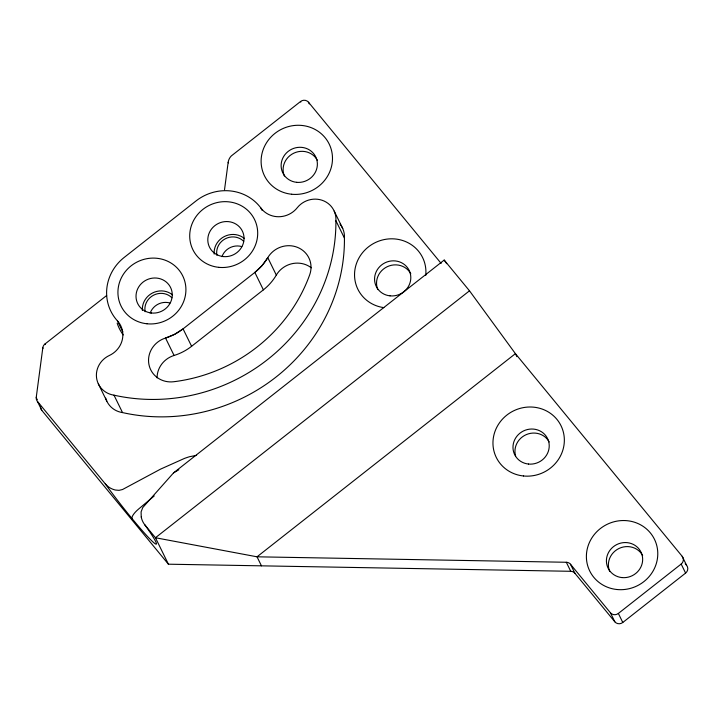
<?xml version="1.0" encoding="UTF-8"?>
<svg xmlns="http://www.w3.org/2000/svg" width="724" height="724" viewBox="0 0 724 724"><rect width="100%" height="100%" fill="white"/><g stroke="black" fill="none" stroke-linecap="round" stroke-linejoin="round"><path stroke-width="1.09" d="M141.234 517.063L141.09 511.859L142.764 507.551L173.561 472.863L444.192 260.07L469.496 290.813L515.407 353.656L682.198 556.331L686.624 565.363A5.72 5.43 -26.1 0 1 685.601 573.091L622.785 622.477A5.72 5.43 -26.1 0 1 614.839 621.807L574.892 573.254A5.72 5.43 -26.1 0 0 570.738 571.299L168.411 564.195L41.802 410.354L37.377 401.322A5.72 5.43 -26.1 0 1 36.245 397.322L42.825 347.719A5.72 5.43 -26.1 0 1 44.988 343.991L106.663 295.501M224.53 189.67L228.16 162.339A11.439 10.86 -26.1 0 1 231.291 155.95L300.523 101.523A5.72 5.43 -26.1 0 1 308.469 102.193L441.142 263.409M154.221 495.958L138.583 509.053A11.439 3.502 -39.5 0 0 132.076 518.619M157.072 377.883A23.43 22.245 -26.1 0 1 174.077 355.466A51.485 48.879 -26.1 0 0 191.607 346.289L263.382 289.853A51.485 48.879 -26.1 0 0 276.315 275.084A23.43 22.245 -26.1 0 1 311.293 267.799M469.496 290.813L155.452 537.742L168.411 564.195M37.377 401.322L105.288 483.849A50.399 3.475 51.8 0 0 149.298 538.339A50.399 3.475 51.8 0 0 144.936 524.963L155.452 537.742L257.029 556.81L566.313 562.267A5.72 5.43 -26.1 0 1 570.467 564.222L610.413 612.766A5.72 5.43 -26.1 0 0 618.359 613.445L681.175 564.059A5.72 5.43 -26.1 0 0 682.198 556.331M173.561 472.863L178.828 469.776M196.62 455.351L189.697 456.672A78.002 74.065 -26.1 0 0 184.484 458.41L160.529 469.143L122.51 489.524L119.044 490.338L115.496 490.039A17.014 16.154 -26.1 0 1 113.849 489.596L112.392 489.071A19.675 18.679 -26.1 0 1 105.288 483.849M685.185 563.616L686.624 565.363M444.192 260.07L446.681 263.69M681.175 564.059L685.601 573.091M516.882 356.661L515.407 353.656L257.029 556.81L261.454 565.842M618.359 613.445L622.785 622.477M610.413 612.766L614.839 621.807M570.467 564.222L574.892 573.254M566.313 562.267L570.738 571.299M308.469 102.193L309.293 103.894M300.523 101.523L300.795 102.084M334.198 211.1L342.733 228.522M122.528 412.589L113.994 395.168A21.919 20.815 -26.1 0 1 96.527 377.584A21.919 20.815 -26.1 0 1 109.342 355.484A22.887 21.729 -26.1 0 0 117.433 320.859A45.766 43.449 -26.1 0 1 124.238 257.391L196.023 200.946A45.766 43.449 -26.1 0 1 260.912 208.05A22.887 21.729 -26.1 0 0 297.247 207.743A21.919 20.815 -26.1 0 1 322.071 200.249A21.919 20.815 -26.1 0 1 335.9 220.693L344.434 238.115A177.47 168.502 -26.1 0 1 122.528 412.589A21.919 20.815 -26.1 0 1 105.677 398.1M260.912 208.05L261.979 210.232M228.16 162.339L228.431 162.9M276.315 275.084L267.78 257.663A23.43 22.245 -26.1 0 1 297.6 247.409A23.43 22.245 -26.1 0 1 309.682 274.839A160.312 152.203 -26.1 0 1 173.724 381.738A23.43 22.245 -26.1 0 1 148.9 364.326A23.43 22.245 -26.1 0 1 165.543 338.045A51.485 48.879 -26.1 0 0 183.063 328.868L254.848 272.432L262.025 265.627L267.78 257.663A51.485 48.879 -26.1 0 1 254.848 272.432L263.382 289.853M191.607 346.289L183.063 328.868L174.728 334.262L165.543 338.045L174.077 355.466M117.433 320.859L122.772 331.755M98.292 383.747L106.826 401.168M44.988 343.991L45.259 344.561M42.825 347.719L43.105 348.289M36.245 397.322L36.526 397.883M37.078 399.014L37.349 399.576M39.286 403.53L39.567 404.092M41.802 410.354A5.72 5.43 -26.1 0 1 40.644 406.617M284.378 176.032A18.308 17.385 -26.1 0 1 293.727 153.207A18.308 17.385 -26.1 0 1 317.356 160.23M383.838 307.628A36.037 34.218 -26.1 0 1 354.959 269.473A36.037 34.218 -26.1 0 1 394.797 238.938A36.037 34.218 -26.1 0 1 425.739 275.509M377.81 289.564A18.308 17.385 -26.1 0 1 387.159 266.74A18.308 17.385 -26.1 0 1 410.789 273.762M515.651 456.156A18.308 17.385 -26.1 0 1 526.402 434.563A18.308 17.385 -26.1 0 1 549.208 441.966M609.662 571.299A18.308 17.385 -26.1 0 1 619.011 548.466A18.308 17.385 -26.1 0 1 642.641 555.498M144.863 524.882A19.684 18.688 -26.1 0 1 141.252 517.054M216.91 255.31A15.729 14.933 -26.1 0 1 225.273 238.793A15.729 14.933 -26.1 0 1 243.671 241.309M221.951 256.667A15.729 14.933 -26.1 0 1 241.789 246.594M145.126 311.754A15.729 14.933 -26.1 0 1 153.497 295.229A15.729 14.933 -26.1 0 1 171.887 297.745M150.167 313.112A15.729 14.933 -26.1 0 1 170.004 303.03M335.9 220.693A177.47 168.502 -26.1 0 1 113.994 395.168M123.216 334.941A45.766 43.449 -26.1 0 1 117.17 323.176M340.063 224.178A21.919 20.815 -26.1 0 1 344.434 238.115M214.168 254.088A18.308 17.385 -26.1 0 1 224.205 236.594A18.308 17.385 -26.1 0 1 244.341 238.458M142.384 310.533A18.308 17.385 -26.1 0 1 152.429 293.03A18.308 17.385 -26.1 0 1 172.556 294.903M296.623 182.321A18.308 17.385 -26.1 0 0 316.098 157.705A18.308 17.385 -26.1 0 0 285.021 154.538A18.308 17.385 -26.1 0 0 296.623 182.321M291.627 194.24A36.037 34.218 -26.1 0 0 329.972 145.777A36.037 34.218 -26.1 0 0 268.794 139.542A36.037 34.218 -26.1 0 0 291.627 194.24M390.055 295.854A18.308 17.385 -26.1 0 0 409.531 271.238A18.308 17.385 -26.1 0 0 378.462 268.07A18.308 17.385 -26.1 0 0 390.055 295.854M528.475 464.048A18.308 17.385 -26.1 0 0 547.95 439.432A18.308 17.385 -26.1 0 0 516.873 436.264A18.308 17.385 -26.1 0 0 528.475 464.048M523.479 475.976A36.037 34.218 -26.1 0 0 561.824 427.504A36.037 34.218 -26.1 0 0 500.646 421.268A36.037 34.218 -26.1 0 0 523.479 475.976M621.907 577.58A18.308 17.385 -26.1 0 0 641.383 552.964A18.308 17.385 -26.1 0 0 610.305 549.797A18.308 17.385 -26.1 0 0 621.907 577.58M616.911 589.508A36.037 34.218 -26.1 0 0 655.256 541.036A36.037 34.218 -26.1 0 0 594.078 534.801A36.037 34.218 -26.1 0 0 616.911 589.508M146.999 323.782A34.327 32.589 -26.1 0 0 183.516 277.618A34.327 32.589 -26.1 0 0 125.252 271.681A34.327 32.589 -26.1 0 0 146.999 323.782M151.506 313.012A18.308 17.385 -26.1 0 0 170.982 288.396A18.308 17.385 -26.1 0 0 139.913 285.229A18.308 17.385 -26.1 0 0 151.506 313.012M218.784 267.337A34.327 32.589 -26.1 0 0 255.301 221.182A34.327 32.589 -26.1 0 0 197.037 215.236A34.327 32.589 -26.1 0 0 218.784 267.337M223.291 256.567A18.308 17.385 -26.1 0 0 242.766 231.952A18.308 17.385 -26.1 0 0 211.698 228.784A18.308 17.385 -26.1 0 0 223.291 256.567"/></g></svg>
